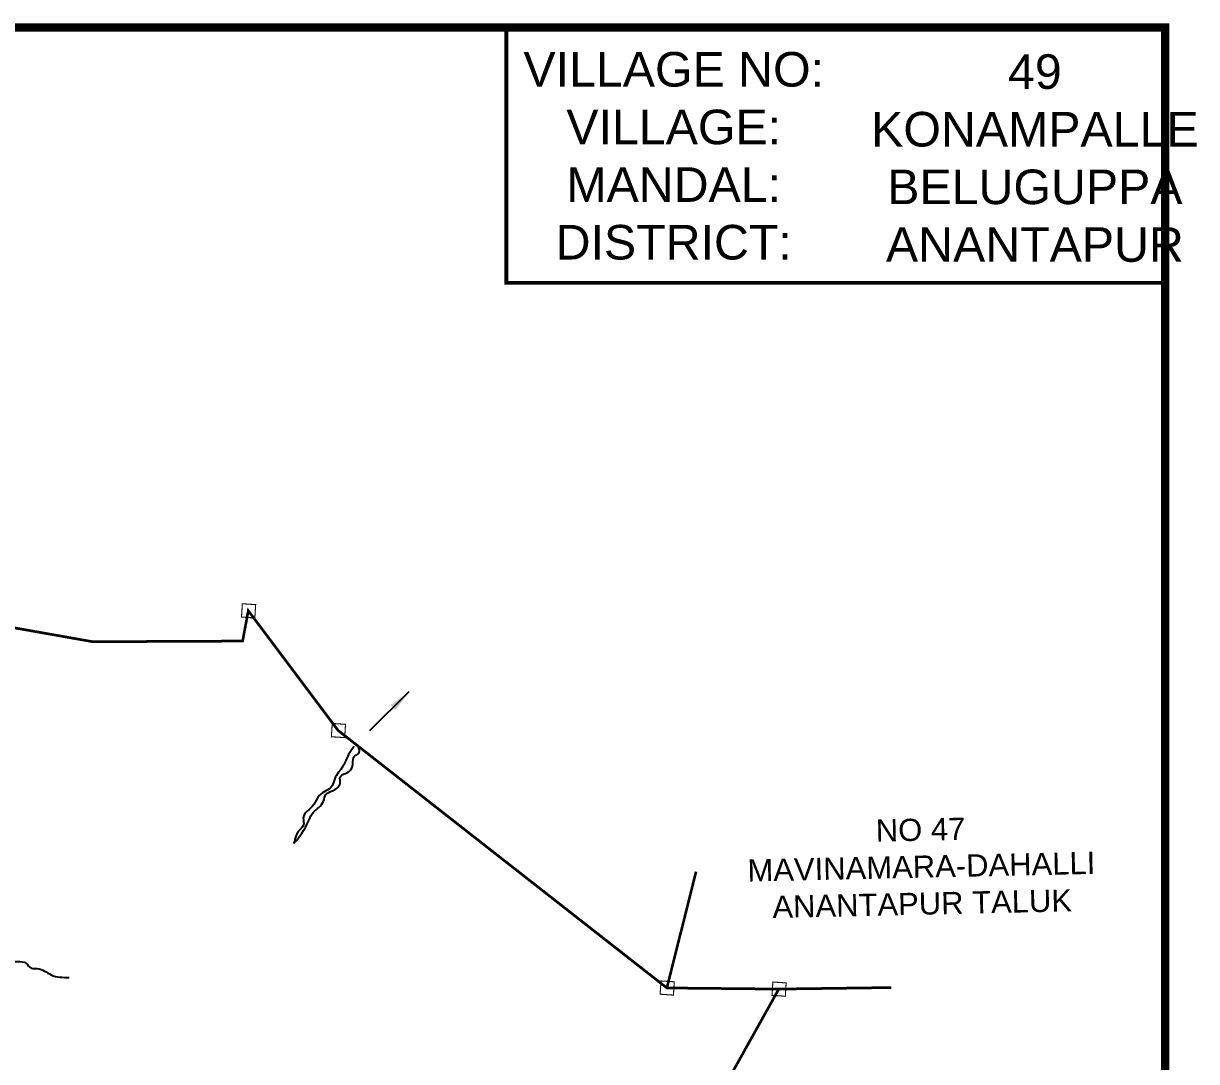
# Model space of a CAD drawing. Header units: feet. Extents: x 738530 to 748259, y 1619282 to 1626133.
# Drawn here: x 746144 to 748259, y 1624262 to 1626133 of the extents above; entities that cross this region are included whole.
import ezdxf

# ---------------------------------------------------------------- set-up
doc = ezdxf.new("R2010")
doc.units = ezdxf.units.FT
doc.header["$LTSCALE"] = 15
doc.header["$MEASUREMENT"] = 0
doc.linetypes.add('ACAD_ISO02W100', pattern=[15, 12, -3])
for name, color, linetype in [('PAPER SIZE', 10, 'Continuous'), ('PLOT NO', 7, 'Continuous'), ('TANKS-STREAM', 4, 'Continuous'), ('VILLAGE BOUNDRY', 5, 'Continuous'), ('VILLAGE STONES', 240, 'Continuous')]:
    doc.layers.add(name, color=color, linetype=linetype)
doc.styles.add('CANAL', font='Cambria.ttf')
doc.styles.get("Standard").update_dxf_attribs({"font": 'arial.ttf'})
doc.dimstyles.new('CRDS', dxfattribs={"dimtxt": 20, "dimasz": 0.18, "dimexe": 0.18, "dimexo": 0.0625, "dimgap": 0.09, "dimtad": 0, "dimtih": 1, "dimtoh": 1, "dimdec": 0, "dimzin": 2, "dimdsep": 46, "dimtxsty": 'CANAL', "dimcen": 0.09, "dimclrt": 256, "dimadec": 0, "dimazin": 0, "dimtfac": 1, "dimtdec": 0, "dimtofl": 0, "dimtmove": 0, "dimatfit": 3, "dimfxl": 1, "dimtfill": 2, "dimtfillclr": 5, "dimtolj": 1, "dimtzin": 0, "dimarcsym": 0})

msp = doc.modelspace()

# ---------------------------------------------------------------- linework, layer by layer
at = {"layer": 'PAPER SIZE', "color": 5, "const_width": 15}
msp.add_lwpolyline([(738537.5, 1626125.8), (748202.6, 1626125.8), (748202.6, 1619289.5), (738537.5, 1619289.5), (738537.5, 1626125.8)], dxfattribs=at)
at = {"layer": 'PAPER SIZE', "color": 5, "const_width": 7}
msp.add_lwpolyline([(748202.6, 1626125.8), (747014.6, 1626125.8), (747014.6, 1625665.6), (748202.6, 1625665.6)], close=True, dxfattribs=at)
at = {"layer": 'TANKS-STREAM'}
for points in [[(746633, 1624659.8), (746632.1, 1624657.8), (746649.1, 1624678.2), (746666.9, 1624711.1), (746685, 1624731), (746689.5, 1624743.2), (746701.1, 1624749.8), (746714.9, 1624763.8), (746715.1, 1624774.5), (746731.9, 1624785), (746738, 1624798.3), (746741.1, 1624812.5), (746748.7, 1624817.5), (746749, 1624827.3)], [(746740.2, 1624830), (746730.3, 1624815.2), (746720.1, 1624794), (746705.5, 1624771.8), (746700.4, 1624758.6), (746677.4, 1624741.5), (746667.6, 1624725.3), (746648.6, 1624701), (746648.9, 1624687.9), (746639.4, 1624676.5), (746632.6, 1624657.8)], [(745666.4, 1624165.6), (745661.3, 1624174.2), (745663.5, 1624188.4), (745689.9, 1624216.7), (745711, 1624237.1), (745710.9, 1624255.7), (745724, 1624276.6), (745733.8, 1624307.5), (745754.4, 1624335.4), (745754.6, 1624352.4), (745771, 1624375.8), (745782.3, 1624395.4), (745784.6, 1624416.1), (745795.9, 1624431.7), (745803.7, 1624468.6), (745826.1, 1624498.6), (745830.3, 1624517.4), (745847.7, 1624536.6), (745863.9, 1624541.2), (745880.3, 1624538.5), (745893.6, 1624523.4), (745916.7, 1624518.4), (745936.2, 1624503.2), (745950.8, 1624495.2), (745976.1, 1624491.2), (745992.7, 1624477.4), (746019.8, 1624477.4), (746036.7, 1624477.8), (746065.3, 1624465.4), (746092.7, 1624465.7), (746116.1, 1624443.4), (746149.2, 1624438.6), (746158, 1624430.1), (746169.1, 1624429.4), (746194.1, 1624418), (746226.3, 1624413.4)]]:
    msp.add_spline(points, degree=3, dxfattribs=at)
at = {"layer": 'VILLAGE BOUNDRY', "linetype": 'ACAD_ISO02W100', "ltscale": 0.2, "const_width": 4.81}
msp.add_lwpolyline([(746126.9, 1625043.8), (746269, 1625018.6), (746539.2, 1625019.8), (746549.4, 1625074.5), (746711.4, 1624858.6), (747304.1, 1624394.4), (747505.8, 1624392.4), (747400.6, 1624203.6), (747363.3, 1623094.3), (747109.7, 1622605.7), (746835.5, 1622614.6), (746209.9, 1622787.7), (745969.7, 1622929.5)], dxfattribs=at)
at = {"layer": 'VILLAGE BOUNDRY', "ltscale": 0.2, "const_width": 4.81}
for points in [[(747304.1, 1624394.4), (747356.6, 1624604.1)], [(747505.8, 1624392.4), (747708.5, 1624395.1)]]:
    msp.add_lwpolyline(points, dxfattribs=at)
at = {"layer": 'VILLAGE STONES', "const_width": 1.92}
for points in [[(746538.7, 1625087.1), (746562.7, 1625085.5), (746561.2, 1625061.5), (746537.2, 1625063.1)], [(746700.8, 1624871.3), (746724.7, 1624869.7), (746723.2, 1624845.7), (746699.2, 1624847.3)], [(747293.4, 1624407), (747317.4, 1624405.5), (747315.9, 1624381.5), (747291.9, 1624383.1)], [(747495.1, 1624405.1), (747519.1, 1624403.5), (747517.6, 1624379.5), (747493.6, 1624381.1)]]:
    msp.add_lwpolyline(points, close=True, dxfattribs=at)

# ---------------------------------------------------------------- texts
at = {"layer": 'VILLAGE STONES', "attachment_point": 2}
for s, insert, char_height, width in [('VILLAGE NO:\\PVILLAGE:\\PMANDAL:\\PDISTRICT:', (747316.4, 1626081.8), 62.335, 535.064), ('49\\PKONAMPALLE\\PBELUGUPPA \\PANANTAPUR ', (747967.5, 1626077.7), 62.34, 734.225)]:
    msp.add_mtext(s, dxfattribs=dict(at, insert=insert, char_height=char_height, width=width))
at = {"layer": 'VILLAGE STONES', "insert": (747760.9, 1624699.8), "char_height": 40, "width": 634.573, "attachment_point": 2, "rotation": 1.2772}
msp.add_mtext('NO 47\\PMAVINAMARA-DAHALLI\\PANANTAPUR TALUK', dxfattribs=at)

# ---------------------------------------------------------------- leaders
at = {"layer": 'PLOT NO', "color": 5}
msp.add_leader([(746839, 1624928), (746767.8, 1624857.7)], dimstyle='CRDS', override={"dimasz": 40, "dimgap": 0.09, "dimtad": 0}, dxfattribs=at)

doc.saveas('drawing.dxf')
